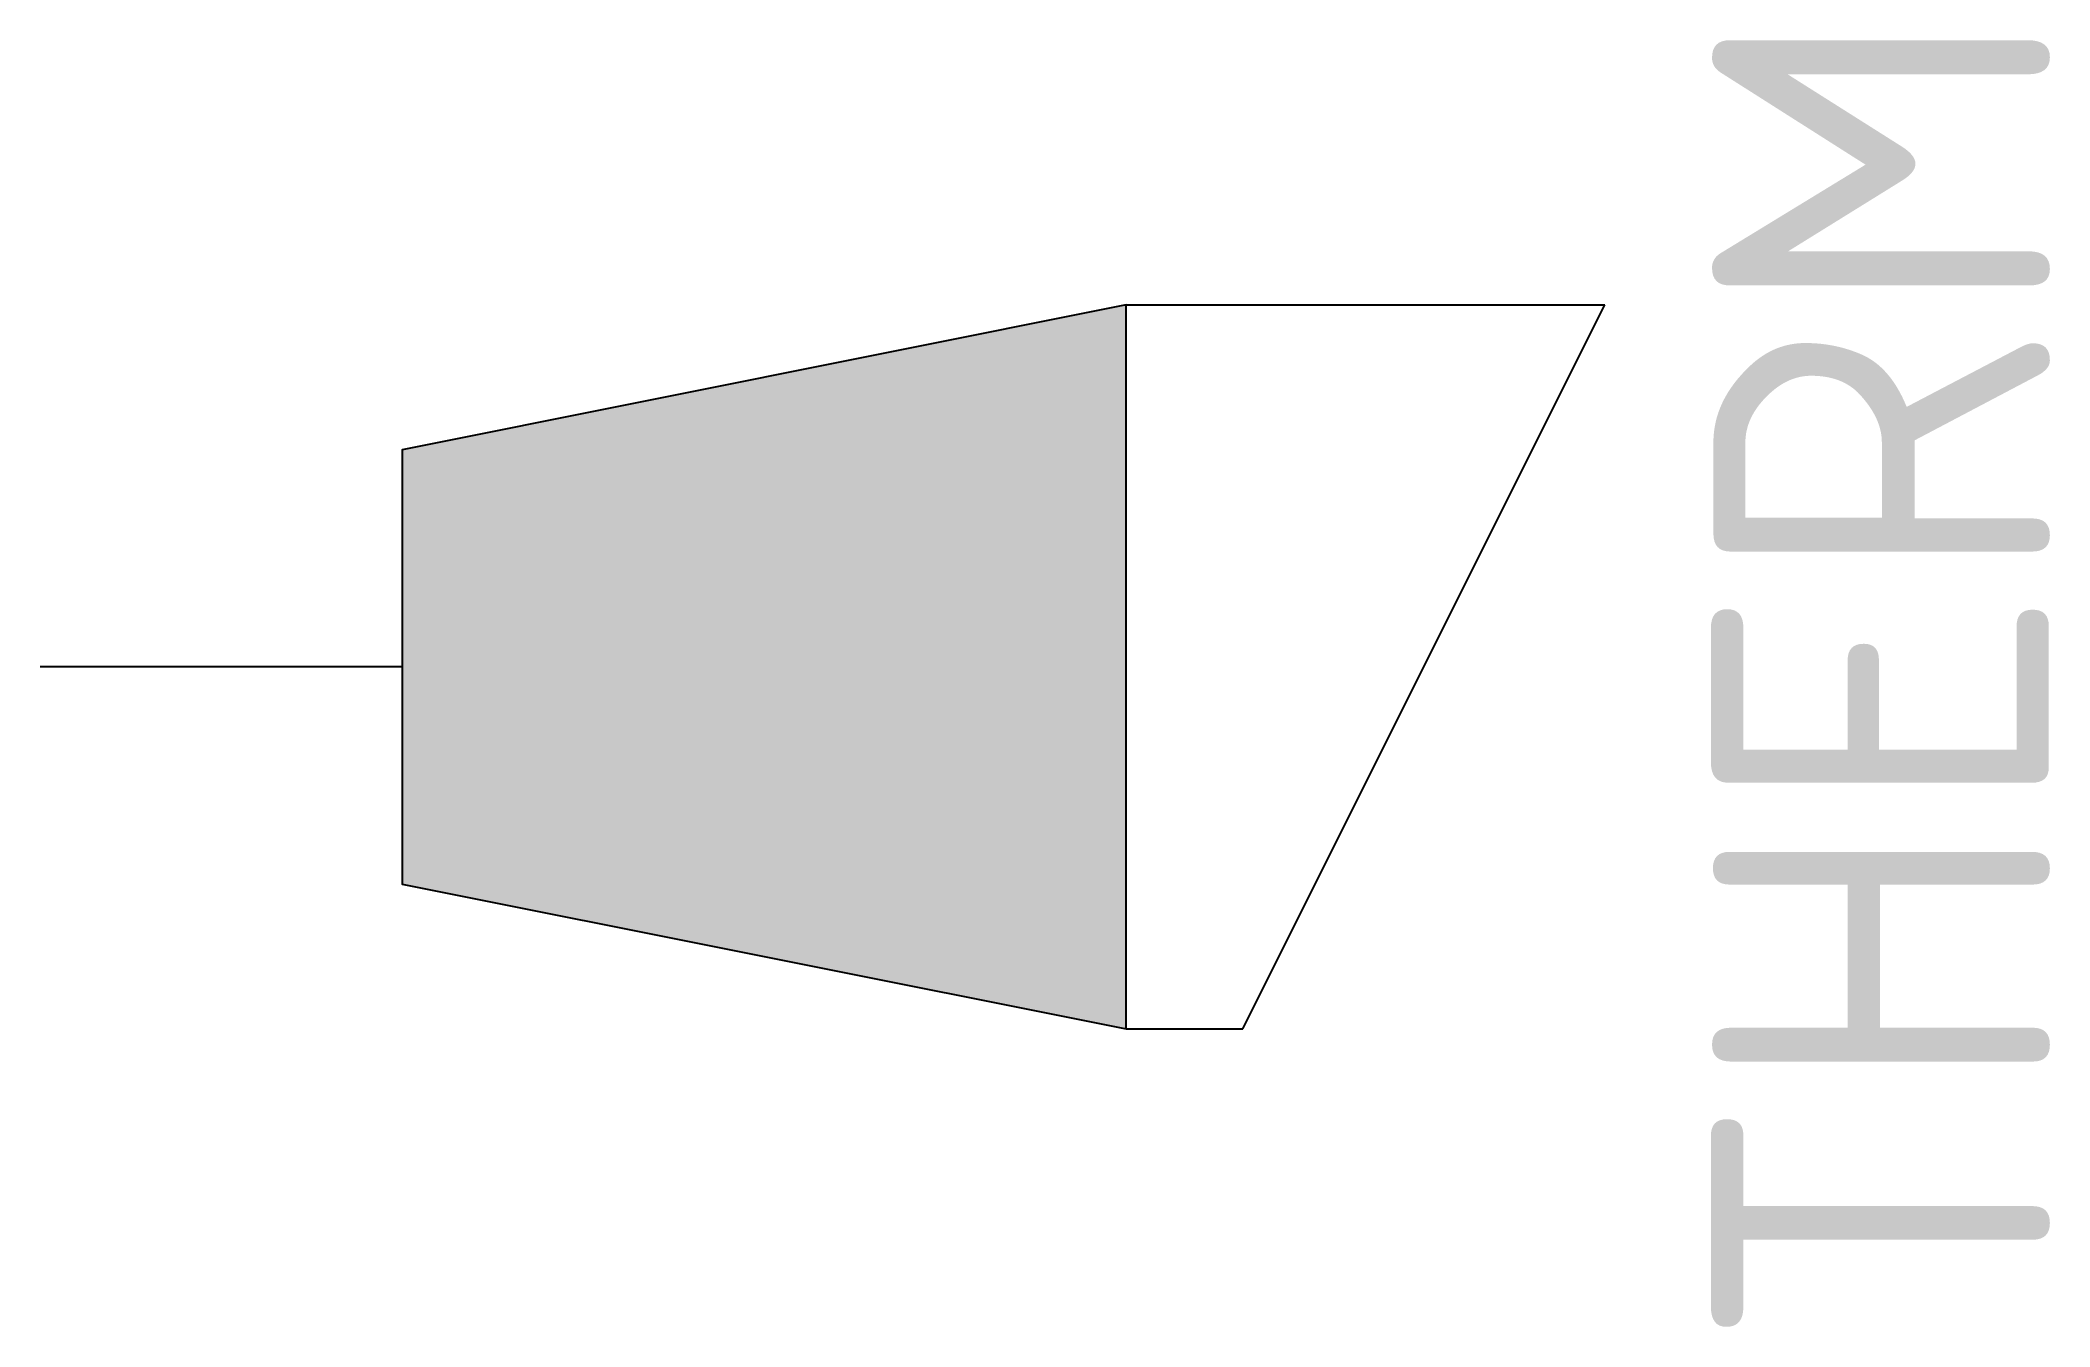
# Model space of a CAD drawing. Header units: metres. Extents: x 0 to 10.4, y -3.4 to 3.2.
import ezdxf
from ezdxf.enums import TextEntityAlignment as Align

# ---------------------------------------------------------------- set-up
doc = ezdxf.new("R2010")
doc.units = ezdxf.units.M
doc.styles.add('NLCS-ISO', font='NLCS-ISO.ttf')

msp = doc.modelspace()

# ---------------------------------------------------------------- linework, layer by layer
for p, q in [((5.625, 1.875), (8.105, 1.875)), ((6.23, -1.875), (8.105, 1.875)), ((1.875, 0), (0, 0)), ((5.625, -1.875), (6.23, -1.875))]:
    msp.add_line(p, q)
msp.add_lwpolyline([(5.625, 1.875), (1.875, 1.125), (1.875, -1.125), (5.625, -1.875)], close=True)
msp.add_solid([(5.625, 1.875), (5.625, -1.875), (1.875, 1.125), (1.875, -1.125)])

# ---------------------------------------------------------------- texts
at = {"style": 'NLCS-ISO'}
msp.add_text('THERM', height=1.75, rotation=90, dxfattribs=at).set_placement((9.535, -0.056), align=Align.MIDDLE_CENTER)

doc.saveas('drawing.dxf')
